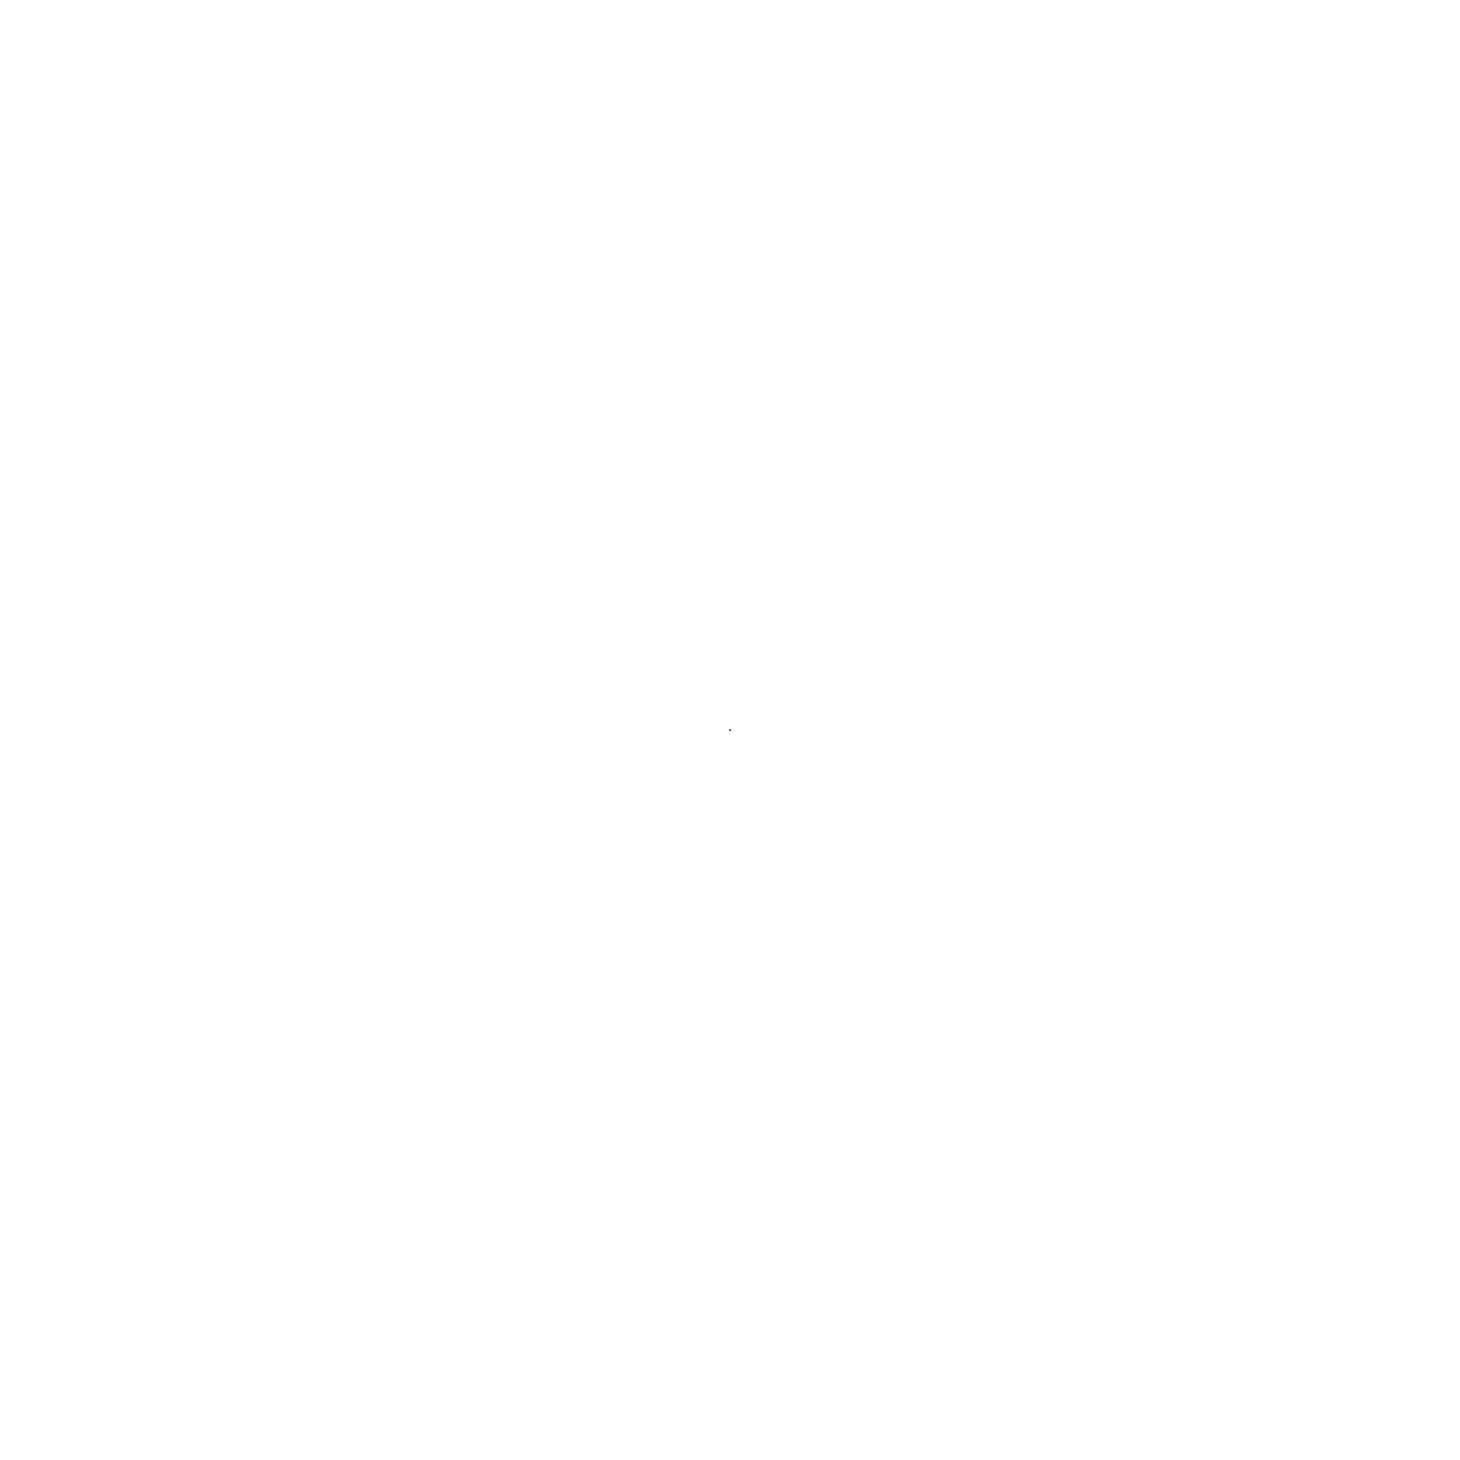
# Model space of a CAD drawing. Header units: millimetres. Extents: x 0 to 0, y 0 to 0.
import ezdxf

# ---------------------------------------------------------------- set-up
doc = ezdxf.new("R2010")
doc.units = ezdxf.units.MM
doc.header["$MEASUREMENT"] = 0
doc.layers.add('obj_43_01-upper_leg_rigidity_plate_上腿加固板-FT.STEP v2_Sketch1', color=7, linetype='Continuous')

msp = doc.modelspace()

# ---------------------------------------------------------------- linework, layer by layer
at = {"layer": 'obj_43_01-upper_leg_rigidity_plate_上腿加固板-FT.STEP v2_Sketch1'}
msp.add_point((0, 0), dxfattribs=at)

doc.saveas('drawing.dxf')
